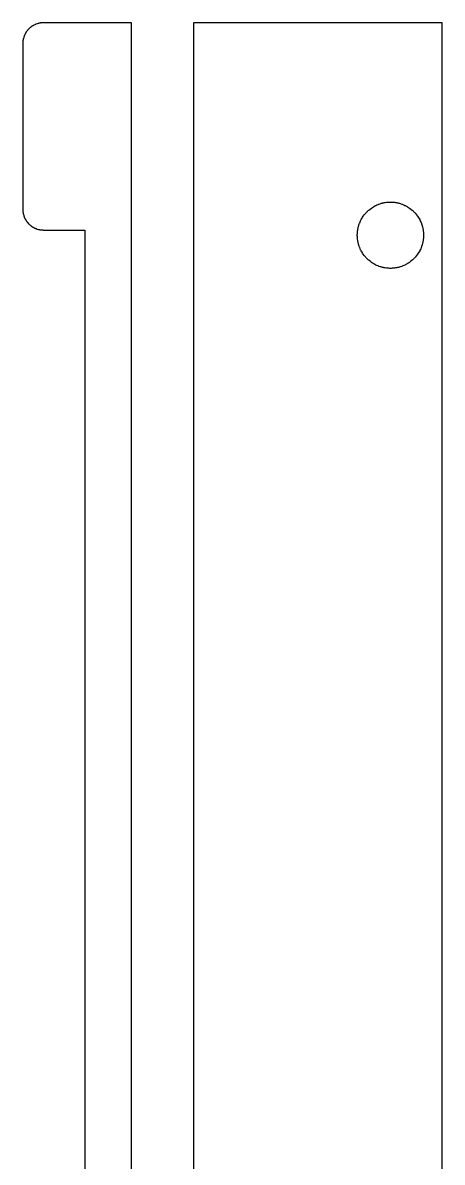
# Model space of a CAD drawing. Header units: metres. Extents: x -3 to 104, y 0 to 110.
# Drawn here: x -3 to 17.2, y 55 to 110 of the extents above; entities that cross this region are included whole.
import ezdxf

# ---------------------------------------------------------------- set-up
doc = ezdxf.new("R2010")
doc.units = ezdxf.units.M

msp = doc.modelspace()

# ---------------------------------------------------------------- linework, layer by layer
for p, q in [((-2.24219, 109.971), (-2.30859, 109.951)), ((-2.22461, 109.975), (-2.24219, 109.971)), ((-2.20801, 109.979), (-2.22461, 109.975)), ((-2.19043, 109.981), (-2.20801, 109.979)), ((-2.17383, 109.984), (-2.19043, 109.981)), ((-2.15625, 109.987), (-2.17383, 109.984)), ((-2.13965, 109.99), (-2.15625, 109.987)), ((-2.06934, 109.998), (-2.13965, 109.99)), ((-2.05273, 109.999), (-2.06934, 109.998)), ((-2.03516, 109.999), (-2.05273, 109.999)), ((-2.01758, 110), (-2.03516, 109.999)), ((2.25, 110), (-2.01758, 110)), ((2.25, 18.25), (2.25, 110)), ((17.25, 110), (5.25, 110)), ((5.25, 110), (5.25, 18.25)), ((17.2354, 18.168), (17.25, 110)), ((-2.90625, 109.423), (-2.91309, 109.406)), ((-2.88281, 109.47), (-2.90625, 109.423)), ((-2.875, 109.484), (-2.88281, 109.47)), ((-2.86621, 109.5), (-2.875, 109.484)), ((-2.85742, 109.515), (-2.86621, 109.5)), ((-2.84766, 109.53), (-2.85742, 109.515)), ((-2.83887, 109.545), (-2.84766, 109.53)), ((-2.8291, 109.56), (-2.83887, 109.545)), ((-2.81934, 109.573), (-2.8291, 109.56)), ((-2.80859, 109.588), (-2.81934, 109.573)), ((-2.79883, 109.602), (-2.80859, 109.588)), ((-2.77734, 109.629), (-2.79883, 109.602)), ((-2.76562, 109.643), (-2.77734, 109.629)), ((-2.75488, 109.656), (-2.76562, 109.643)), ((-2.71973, 109.694), (-2.75488, 109.656)), ((-2.69434, 109.72), (-2.71973, 109.694)), ((-2.65625, 109.755), (-2.69434, 109.72)), ((-2.64258, 109.766), (-2.65625, 109.755)), ((-2.62891, 109.777), (-2.64258, 109.766)), ((-2.60156, 109.799), (-2.62891, 109.777)), ((-2.58789, 109.809), (-2.60156, 109.799)), ((-2.57324, 109.819), (-2.58789, 109.809)), ((-2.55957, 109.829), (-2.57324, 109.819)), ((-2.54492, 109.839), (-2.55957, 109.829)), ((-2.53027, 109.848), (-2.54492, 109.839)), ((-2.51465, 109.857), (-2.53027, 109.848)), ((-2.5, 109.866), (-2.51465, 109.857)), ((-2.48438, 109.875), (-2.5, 109.866)), ((-2.46973, 109.883), (-2.48438, 109.875)), ((-2.42285, 109.906), (-2.46973, 109.883)), ((-2.40625, 109.913), (-2.42285, 109.906)), ((-2.39062, 109.921), (-2.40625, 109.913)), ((-2.375, 109.927), (-2.39062, 109.921)), ((-2.3584, 109.934), (-2.375, 109.927)), ((-2.30859, 109.951), (-2.3584, 109.934)), ((-2.99902, 109.035), (-3, 109.018)), ((-3, 109.018), (-3, 100.982)), ((-2.99805, 109.069), (-2.99902, 109.053)), ((-2.99902, 109.053), (-2.99902, 109.035)), ((-2.99023, 109.14), (-2.99805, 109.069)), ((-2.9873, 109.156), (-2.99023, 109.14)), ((-2.98438, 109.174), (-2.9873, 109.156)), ((-2.98145, 109.19), (-2.98438, 109.174)), ((-2.97852, 109.208), (-2.98145, 109.19)), ((-2.97461, 109.225), (-2.97852, 109.208)), ((-2.9707, 109.242), (-2.97461, 109.225)), ((-2.95117, 109.309), (-2.9707, 109.242)), ((-2.93359, 109.358), (-2.95117, 109.309)), ((-2.92676, 109.375), (-2.93359, 109.358)), ((-2.9209, 109.391), (-2.92676, 109.375)), ((-2.91309, 109.406), (-2.9209, 109.391)), ((13.999, 101.163), (14.0234, 101.176)), ((14.0234, 101.176), (14.0488, 101.188)), ((14.0488, 101.188), (14.0996, 101.212)), ((14.0996, 101.212), (14.1504, 101.233)), ((14.1504, 101.233), (14.1768, 101.244)), ((14.1768, 101.244), (14.2031, 101.254)), ((14.2031, 101.254), (14.2822, 101.28)), ((14.2822, 101.28), (14.3086, 101.288)), ((14.3086, 101.288), (14.3359, 101.296)), ((14.3359, 101.296), (14.3633, 101.303)), ((14.3633, 101.303), (14.3896, 101.309)), ((14.3896, 101.309), (14.417, 101.315)), ((14.417, 101.315), (14.4443, 101.32)), ((14.4443, 101.32), (14.4717, 101.326)), ((14.4717, 101.326), (14.5, 101.33)), ((14.5, 101.33), (14.5547, 101.338)), ((14.5547, 101.338), (14.583, 101.341)), ((14.583, 101.341), (14.6104, 101.344)), ((14.6104, 101.344), (14.6387, 101.346)), ((14.6387, 101.346), (14.666, 101.348)), ((14.666, 101.348), (14.7217, 101.35)), ((14.7217, 101.35), (14.7783, 101.35)), ((14.7783, 101.35), (14.834, 101.348)), ((14.834, 101.348), (14.8613, 101.346)), ((14.8613, 101.346), (14.8896, 101.344)), ((14.8896, 101.344), (14.917, 101.341)), ((14.917, 101.341), (14.9453, 101.338)), ((14.9453, 101.338), (15, 101.33)), ((15, 101.33), (15.0283, 101.326)), ((15.0283, 101.326), (15.0557, 101.32)), ((15.0557, 101.32), (15.083, 101.315)), ((15.083, 101.315), (15.1104, 101.309)), ((15.1104, 101.309), (15.1367, 101.303)), ((15.1367, 101.303), (15.1641, 101.296)), ((15.1641, 101.296), (15.1914, 101.288)), ((15.1914, 101.288), (15.2178, 101.28)), ((15.2178, 101.28), (15.2969, 101.254)), ((15.2969, 101.254), (15.3232, 101.244)), ((15.3232, 101.244), (15.3496, 101.233)), ((15.3496, 101.233), (15.4004, 101.212)), ((15.4004, 101.212), (15.4512, 101.188)), ((15.4512, 101.188), (15.4766, 101.176)), ((15.4766, 101.176), (15.501, 101.163)), ((-3, 100.982), (-2.99902, 100.965)), ((-2.99902, 100.965), (-2.99902, 100.947)), ((-2.99902, 100.947), (-2.99805, 100.931)), ((-2.99805, 100.931), (-2.99023, 100.86)), ((-2.99023, 100.86), (-2.9873, 100.844)), ((-2.9873, 100.844), (-2.98438, 100.826)), ((-2.98438, 100.826), (-2.98145, 100.81)), ((-2.98145, 100.81), (-2.97852, 100.792)), ((-2.97852, 100.792), (-2.97461, 100.775)), ((-2.97461, 100.775), (-2.9707, 100.758)), ((-2.9707, 100.758), (-2.95117, 100.691)), ((-2.95117, 100.691), (-2.93359, 100.642)), ((-2.93359, 100.642), (-2.92676, 100.625)), ((-2.92676, 100.625), (-2.9209, 100.609)), ((13.3789, 100.574), (13.4082, 100.621)), ((13.4082, 100.621), (13.4395, 100.668)), ((13.4395, 100.668), (13.4893, 100.735)), ((13.4893, 100.735), (13.542, 100.8)), ((13.542, 100.8), (13.5605, 100.82)), ((13.5605, 100.82), (13.5801, 100.841)), ((13.5801, 100.841), (13.5986, 100.861)), ((13.5986, 100.861), (13.6182, 100.882)), ((13.6182, 100.882), (13.6387, 100.901)), ((13.6387, 100.901), (13.6592, 100.92)), ((13.6592, 100.92), (13.6797, 100.939)), ((13.6797, 100.939), (13.7002, 100.958)), ((13.7002, 100.958), (13.7646, 101.011)), ((13.7646, 101.011), (13.832, 101.061)), ((13.832, 101.061), (13.8789, 101.092)), ((13.8789, 101.092), (13.9258, 101.121)), ((13.9258, 101.121), (13.9502, 101.136)), ((13.9502, 101.136), (13.999, 101.163)), ((15.501, 101.163), (15.5498, 101.136)), ((15.5498, 101.136), (15.5742, 101.121)), ((15.5742, 101.121), (15.6211, 101.092)), ((15.6211, 101.092), (15.668, 101.061)), ((15.668, 101.061), (15.7354, 101.011)), ((15.7354, 101.011), (15.7998, 100.958)), ((15.7998, 100.958), (15.8203, 100.939)), ((15.8203, 100.939), (15.8408, 100.92)), ((15.8408, 100.92), (15.8613, 100.901)), ((15.8613, 100.901), (15.8818, 100.882)), ((15.8818, 100.882), (15.9014, 100.861)), ((15.9014, 100.861), (15.9199, 100.841)), ((15.9199, 100.841), (15.9395, 100.82)), ((15.9395, 100.82), (15.958, 100.8)), ((15.958, 100.8), (16.0107, 100.735)), ((16.0107, 100.735), (16.0605, 100.668)), ((16.0605, 100.668), (16.0918, 100.621)), ((16.0918, 100.621), (16.1211, 100.574)), ((-2.9209, 100.609), (-2.91309, 100.594)), ((-2.91309, 100.594), (-2.90625, 100.577)), ((-2.90625, 100.577), (-2.88281, 100.53)), ((-2.88281, 100.53), (-2.875, 100.516)), ((-2.875, 100.516), (-2.86621, 100.5)), ((-2.86621, 100.5), (-2.85742, 100.485)), ((-2.85742, 100.485), (-2.84766, 100.47)), ((-2.84766, 100.47), (-2.83887, 100.455)), ((-2.83887, 100.455), (-2.8291, 100.44)), ((-2.8291, 100.44), (-2.81934, 100.427)), ((-2.81934, 100.427), (-2.80859, 100.412)), ((-2.80859, 100.412), (-2.79883, 100.398)), ((-2.79883, 100.398), (-2.77734, 100.371)), ((-2.77734, 100.371), (-2.76562, 100.357)), ((-2.76562, 100.357), (-2.75488, 100.344)), ((-2.75488, 100.344), (-2.71973, 100.306)), ((-2.71973, 100.306), (-2.69434, 100.28)), ((-2.69434, 100.28), (-2.65625, 100.245)), ((-2.65625, 100.245), (-2.64258, 100.234)), ((-2.64258, 100.234), (-2.62891, 100.223)), ((-2.62891, 100.223), (-2.60156, 100.201)), ((-2.60156, 100.201), (-2.58789, 100.191)), ((-2.58789, 100.191), (-2.57324, 100.181)), ((-2.57324, 100.181), (-2.55957, 100.171)), ((-2.55957, 100.171), (-2.54492, 100.161)), ((-2.54492, 100.161), (-2.53027, 100.152)), ((-2.53027, 100.152), (-2.51465, 100.143)), ((-2.51465, 100.143), (-2.5, 100.134)), ((-2.5, 100.134), (-2.48438, 100.125)), ((-2.48438, 100.125), (-2.46973, 100.117)), ((-2.46973, 100.117), (-2.42285, 100.094)), ((-2.42285, 100.094), (-2.40625, 100.087)), ((-2.40625, 100.087), (-2.39062, 100.079)), ((-2.39062, 100.079), (-2.375, 100.073)), ((-2.375, 100.073), (-2.3584, 100.066)), ((13.1797, 100.056), (13.1846, 100.083)), ((13.1846, 100.083), (13.1914, 100.11)), ((13.1914, 100.11), (13.1973, 100.137)), ((13.1973, 100.137), (13.2041, 100.164)), ((13.2041, 100.164), (13.2119, 100.191)), ((13.2119, 100.191), (13.2197, 100.218)), ((13.2197, 100.218), (13.2461, 100.297)), ((13.2461, 100.297), (13.2559, 100.323)), ((13.2559, 100.323), (13.2666, 100.35)), ((13.2666, 100.35), (13.2881, 100.4)), ((13.2881, 100.4), (13.3115, 100.451)), ((13.3115, 100.451), (13.3242, 100.477)), ((13.3242, 100.477), (13.3369, 100.501)), ((13.3369, 100.501), (13.3643, 100.55)), ((13.3643, 100.55), (13.3789, 100.574)), ((16.1211, 100.574), (16.1357, 100.55)), ((16.1357, 100.55), (16.1631, 100.501)), ((16.1631, 100.501), (16.1758, 100.477)), ((16.1758, 100.477), (16.1885, 100.451)), ((16.1885, 100.451), (16.2119, 100.4)), ((16.2119, 100.4), (16.2334, 100.35)), ((16.2334, 100.35), (16.2441, 100.323)), ((16.2441, 100.323), (16.2539, 100.297)), ((16.2539, 100.297), (16.2803, 100.218)), ((16.2803, 100.218), (16.2881, 100.191)), ((16.2881, 100.191), (16.2959, 100.164)), ((16.2959, 100.164), (16.3027, 100.137)), ((16.3027, 100.137), (16.3086, 100.11)), ((16.3086, 100.11), (16.3154, 100.083)), ((16.3154, 100.083), (16.3203, 100.056)), ((-2.3584, 100.066), (-2.30859, 100.049)), ((-2.30859, 100.049), (-2.24219, 100.029)), ((-2.24219, 100.029), (-2.22461, 100.025)), ((-2.22461, 100.025), (-2.20801, 100.021)), ((-2.20801, 100.021), (-2.19043, 100.019)), ((-2.19043, 100.019), (-2.17383, 100.016)), ((-2.17383, 100.016), (-2.15625, 100.013)), ((-2.15625, 100.013), (-2.13965, 100.01)), ((-2.13965, 100.01), (-2.06934, 100.002)), ((-2.06934, 100.002), (-2.05273, 100.001)), ((-2.05273, 100.001), (-2.03516, 100.001)), ((-2.03516, 100.001), (-2.01758, 100)), ((-2.01758, 100), (0, 100)), ((0, 100), (0, 40)), ((13.1504, 99.7783), (13.1523, 99.834)), ((13.1504, 99.7217), (13.1504, 99.7783)), ((13.1523, 99.666), (13.1504, 99.7217)), ((13.1523, 99.834), (13.1543, 99.8613)), ((13.1543, 99.6387), (13.1523, 99.666)), ((13.1543, 99.8613), (13.1562, 99.8896)), ((13.1562, 99.6104), (13.1543, 99.6387)), ((13.1562, 99.8896), (13.1592, 99.917)), ((13.1592, 99.583), (13.1562, 99.6104)), ((13.1592, 99.917), (13.1621, 99.9453)), ((13.1621, 99.5547), (13.1592, 99.583)), ((13.1621, 99.9453), (13.1699, 100)), ((13.1699, 99.5), (13.1621, 99.5547)), ((13.1699, 100), (13.1738, 100.028)), ((13.1738, 100.028), (13.1797, 100.056)), ((16.3203, 100.056), (16.3262, 100.028)), ((16.3262, 100.028), (16.3301, 100)), ((16.3301, 100), (16.3379, 99.9453)), ((16.3379, 99.5547), (16.3301, 99.5)), ((16.3379, 99.9453), (16.3408, 99.917)), ((16.3408, 99.583), (16.3379, 99.5547)), ((16.3408, 99.917), (16.3438, 99.8896)), ((16.3438, 99.6104), (16.3408, 99.583)), ((16.3438, 99.8896), (16.3457, 99.8613)), ((16.3457, 99.6387), (16.3438, 99.6104)), ((16.3457, 99.8613), (16.3477, 99.834)), ((16.3477, 99.666), (16.3457, 99.6387)), ((16.3477, 99.834), (16.3496, 99.7783)), ((16.3496, 99.7217), (16.3477, 99.666)), ((16.3496, 99.7783), (16.3496, 99.7217)), ((13.1738, 99.4717), (13.1699, 99.5)), ((13.1797, 99.4443), (13.1738, 99.4717)), ((13.1846, 99.417), (13.1797, 99.4443)), ((13.1914, 99.3896), (13.1846, 99.417)), ((13.1973, 99.3633), (13.1914, 99.3896)), ((13.2041, 99.3359), (13.1973, 99.3633)), ((13.2119, 99.3086), (13.2041, 99.3359)), ((13.2197, 99.2822), (13.2119, 99.3086)), ((13.2461, 99.2031), (13.2197, 99.2822)), ((13.2559, 99.1768), (13.2461, 99.2031)), ((13.2666, 99.1504), (13.2559, 99.1768)), ((13.2881, 99.0996), (13.2666, 99.1504)), ((13.3115, 99.0488), (13.2881, 99.0996)), ((13.3242, 99.0234), (13.3115, 99.0488)), ((13.3369, 98.999), (13.3242, 99.0234)), ((13.3643, 98.9502), (13.3369, 98.999)), ((16.1631, 98.999), (16.1357, 98.9502)), ((16.1758, 99.0234), (16.1631, 98.999)), ((16.1885, 99.0488), (16.1758, 99.0234)), ((16.2119, 99.0996), (16.1885, 99.0488)), ((16.2334, 99.1504), (16.2119, 99.0996)), ((16.2441, 99.1768), (16.2334, 99.1504)), ((16.2539, 99.2031), (16.2441, 99.1768)), ((16.2803, 99.2822), (16.2539, 99.2031)), ((16.2881, 99.3086), (16.2803, 99.2822)), ((16.2959, 99.3359), (16.2881, 99.3086)), ((16.3027, 99.3633), (16.2959, 99.3359)), ((16.3086, 99.3896), (16.3027, 99.3633)), ((16.3154, 99.417), (16.3086, 99.3896)), ((16.3203, 99.4443), (16.3154, 99.417)), ((16.3262, 99.4717), (16.3203, 99.4443)), ((16.3301, 99.5), (16.3262, 99.4717)), ((13.3789, 98.9258), (13.3643, 98.9502)), ((13.4082, 98.8789), (13.3789, 98.9258)), ((13.4395, 98.832), (13.4082, 98.8789)), ((13.4893, 98.7646), (13.4395, 98.832)), ((13.542, 98.7002), (13.4893, 98.7646)), ((13.5605, 98.6797), (13.542, 98.7002)), ((13.5801, 98.6592), (13.5605, 98.6797)), ((13.5986, 98.6387), (13.5801, 98.6592)), ((13.6182, 98.6182), (13.5986, 98.6387)), ((13.6387, 98.5986), (13.6182, 98.6182)), ((13.6592, 98.5801), (13.6387, 98.5986)), ((13.6797, 98.5605), (13.6592, 98.5801)), ((13.7002, 98.542), (13.6797, 98.5605)), ((13.7646, 98.4893), (13.7002, 98.542)), ((13.832, 98.4395), (13.7646, 98.4893)), ((13.8789, 98.4082), (13.832, 98.4395)), ((15.668, 98.4395), (15.6211, 98.4082)), ((15.7354, 98.4893), (15.668, 98.4395)), ((15.7998, 98.542), (15.7354, 98.4893)), ((15.8203, 98.5605), (15.7998, 98.542)), ((15.8408, 98.5801), (15.8203, 98.5605)), ((15.8613, 98.5986), (15.8408, 98.5801)), ((15.8818, 98.6182), (15.8613, 98.5986)), ((15.9014, 98.6387), (15.8818, 98.6182)), ((15.9199, 98.6592), (15.9014, 98.6387)), ((15.9395, 98.6797), (15.9199, 98.6592)), ((15.958, 98.7002), (15.9395, 98.6797)), ((16.0107, 98.7646), (15.958, 98.7002)), ((16.0605, 98.832), (16.0107, 98.7646)), ((16.0918, 98.8789), (16.0605, 98.832)), ((16.1211, 98.9258), (16.0918, 98.8789)), ((16.1357, 98.9502), (16.1211, 98.9258)), ((13.9258, 98.3789), (13.8789, 98.4082)), ((13.9502, 98.3643), (13.9258, 98.3789)), ((13.999, 98.3369), (13.9502, 98.3643)), ((14.0234, 98.3242), (13.999, 98.3369)), ((14.0488, 98.3115), (14.0234, 98.3242)), ((14.0996, 98.2881), (14.0488, 98.3115)), ((14.1504, 98.2666), (14.0996, 98.2881)), ((14.1768, 98.2559), (14.1504, 98.2666)), ((14.2031, 98.2461), (14.1768, 98.2559)), ((14.2822, 98.2197), (14.2031, 98.2461)), ((14.3086, 98.2119), (14.2822, 98.2197)), ((14.3359, 98.2041), (14.3086, 98.2119)), ((14.3633, 98.1973), (14.3359, 98.2041)), ((14.3896, 98.1914), (14.3633, 98.1973)), ((14.417, 98.1846), (14.3896, 98.1914)), ((14.4443, 98.1797), (14.417, 98.1846)), ((14.4717, 98.1738), (14.4443, 98.1797)), ((14.5, 98.1699), (14.4717, 98.1738)), ((14.5547, 98.1621), (14.5, 98.1699)), ((14.583, 98.1592), (14.5547, 98.1621)), ((14.6104, 98.1562), (14.583, 98.1592)), ((14.6387, 98.1543), (14.6104, 98.1562)), ((14.666, 98.1523), (14.6387, 98.1543)), ((14.7217, 98.1504), (14.666, 98.1523)), ((14.7783, 98.1504), (14.7217, 98.1504)), ((14.834, 98.1523), (14.7783, 98.1504)), ((14.8613, 98.1543), (14.834, 98.1523)), ((14.8896, 98.1562), (14.8613, 98.1543)), ((14.917, 98.1592), (14.8896, 98.1562)), ((14.9453, 98.1621), (14.917, 98.1592)), ((15, 98.1699), (14.9453, 98.1621)), ((15.0283, 98.1738), (15, 98.1699)), ((15.0557, 98.1797), (15.0283, 98.1738)), ((15.083, 98.1846), (15.0557, 98.1797)), ((15.1104, 98.1914), (15.083, 98.1846)), ((15.1367, 98.1973), (15.1104, 98.1914)), ((15.1641, 98.2041), (15.1367, 98.1973)), ((15.1914, 98.2119), (15.1641, 98.2041)), ((15.2178, 98.2197), (15.1914, 98.2119)), ((15.2969, 98.2461), (15.2178, 98.2197)), ((15.3232, 98.2559), (15.2969, 98.2461)), ((15.3496, 98.2666), (15.3232, 98.2559)), ((15.4004, 98.2881), (15.3496, 98.2666)), ((15.4512, 98.3115), (15.4004, 98.2881)), ((15.4766, 98.3242), (15.4512, 98.3115)), ((15.501, 98.3369), (15.4766, 98.3242)), ((15.5498, 98.3643), (15.501, 98.3369)), ((15.5742, 98.3789), (15.5498, 98.3643)), ((15.6211, 98.4082), (15.5742, 98.3789))]:
    msp.add_line(p, q)

doc.saveas('drawing.dxf')
